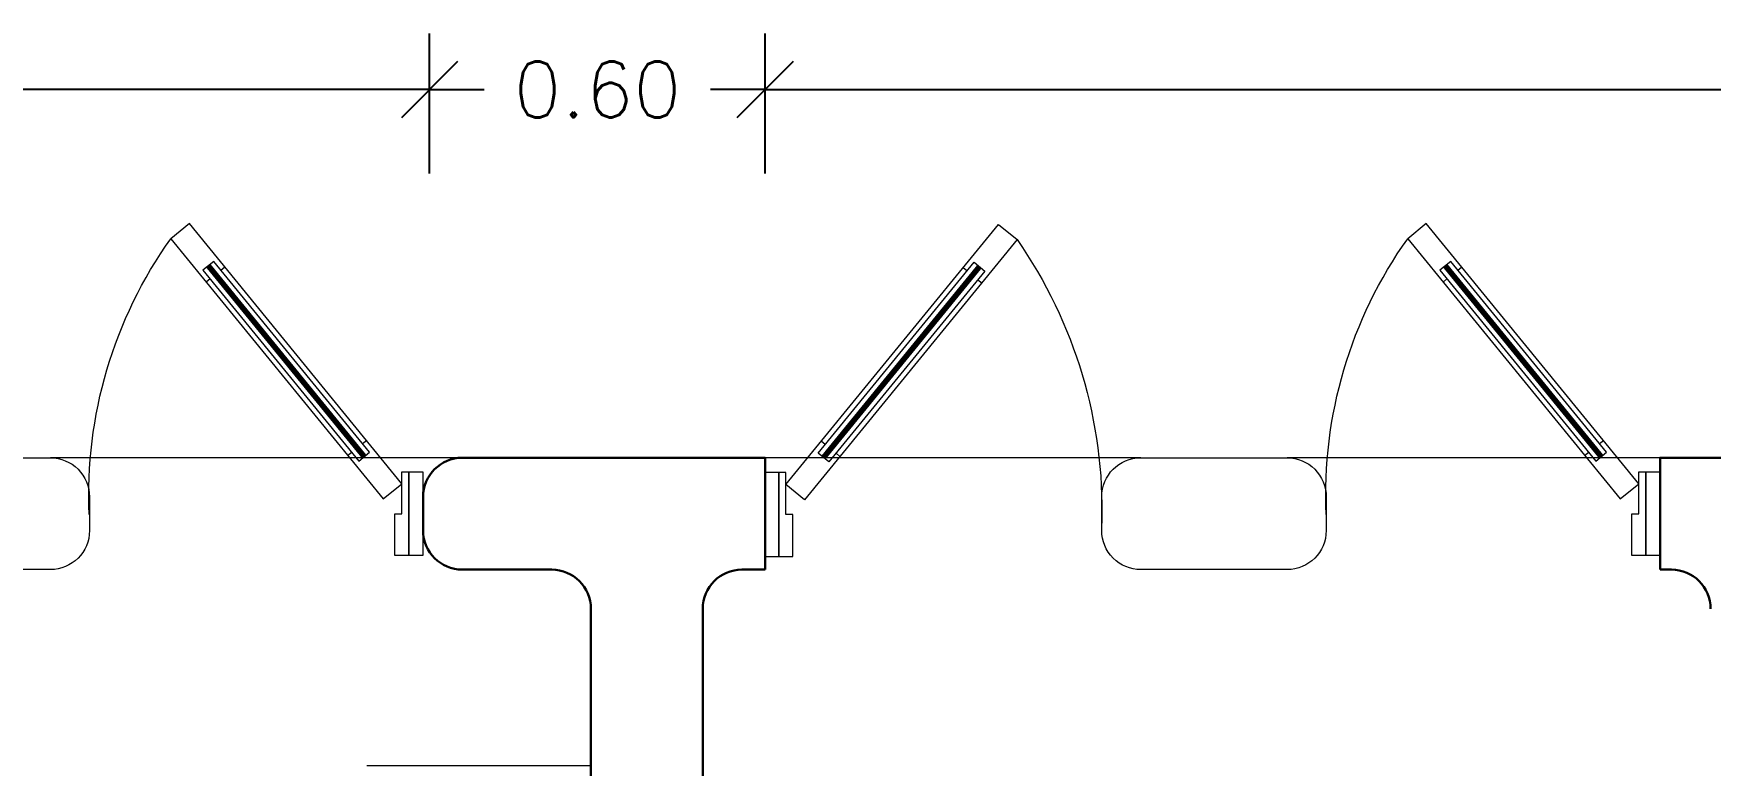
# Model space of a CAD drawing. Header units: metres. Extents: x -44 to 358, y -246 to 48.
# Drawn here: x 31.846 to 34.844, y -65.595 to -64.287 of the extents above; entities that cross this region are included whole.
import ezdxf

# ---------------------------------------------------------------- set-up
doc = ezdxf.new("R2010")
doc.units = ezdxf.units.M
doc.header["$LTSCALE"] = 0.3
doc.header["$PDMODE"] = 3
for name, color, linetype, lineweight in [('A-DOOR', 7, 'Continuous', 5), ('A-WALL', 7, 'Continuous', 30), ('baños', 141, 'Continuous', 0), ('piscina', 7, 'Continuous', 0), ('piso', 251, 'Continuous', 18)]:
    doc.layers.add(name, color=color, linetype=linetype, lineweight=lineweight)
doc.layers.add('ACERO', color=5, linetype='Continuous')
doc.styles.add('SMPLEX', font='simplex.shx')
doc.dimstyles.new('DIM-50', dxfattribs={"dimscale": 0.5, "dimtxt": 0.2, "dimasz": 0.2, "dimexe": 0.2, "dimexo": 0.2, "dimgap": 0.1, "dimtad": 0, "dimtih": 1, "dimtoh": 1, "dimzin": 0, "dimdsep": 46, "dimtxsty": 'SMPLEX', "dimblk1": 'OBLIQUE', "dimblk2": 'OBLIQUE', "dimsah": 1, "dimcen": 0.2, "dimclrd": 4, "dimclre": 4, "dimclrt": 4, "dimadec": 0, "dimazin": 0, "dimtfac": 1, "dimtmove": 0, "dimatfit": 3, "dimldrblk": 'OPEN30', "dimfxl": 0.3, "dimfxlon": 1, "dimtfill": 1, "dimtolj": 1, "dimtzin": 0, "dimarcsym": 0})

# ---------------------------------------------------------------- blocks, each defined once
blk = doc.blocks.new('_OBLIQUE')
at = {"color": 0, "linetype": 'ByBlock'}
blk.add_line((-0.5, -0.5), (0.5, 0.5), dxfattribs=at)
blk = doc.blocks.new('*D1052')
at = {"layer": 'ACERO', "color": 4, "lineweight": -2, "ltscale": 0.2, "transparency": 16777216}
for p, q in [((27.192, -64.5372), (27.192, -64.2872)), ((32.5543, -64.5372), (32.5543, -64.2872)), ((27.192, -64.3872), (29.6731, -64.3872)), ((32.5543, -64.3872), (30.0731, -64.3872))]:
    blk.add_line(p, q, dxfattribs=at)
at = {"layer": 'DEFPOINTS', "color": 0, "ltscale": 0.2, "transparency": 16777216}
for p in [(32.5543, -64.3872), (27.192, -65.0454), (32.5543, -65.0454)]:
    blk.add_point(p, dxfattribs=at)
at = {"layer": 'ACERO', "color": 4, "lineweight": -2, "ltscale": 0.2, "transparency": 16777216, "xscale": 0.1, "yscale": 0.1, "zscale": 0.1, "rotation": 180}
blk.add_blockref('_OBLIQUE', (27.192, -64.3872), dxfattribs=at)
at = {"layer": 'ACERO', "color": 4, "lineweight": -2, "ltscale": 0.2, "transparency": 16777216, "xscale": 0.1, "yscale": 0.1, "zscale": 0.1}
blk.add_blockref('_OBLIQUE', (32.5543, -64.3872), dxfattribs=at)
at = {"layer": 'ACERO', "color": 4, "ltscale": 0.2, "transparency": 16777216, "insert": (29.8731, -64.3872), "char_height": 0.1, "attachment_point": 5, "style": 'SMPLEX', "bg_fill": 3, "box_fill_scale": 1.1, "bg_fill_color": 256, "bg_fill_true_color": 13158600, "bg_fill_transparency": 0}
blk.add_mtext('\\A1;5.36', dxfattribs=at)
blk = doc.blocks.new('_Open30')
at = {"color": 0, "lineweight": -2}
for p, q in [((-1, 0.268), (0, 0)), ((0, 0), (-1, -0.268)), ((0, 0), (-1, 0))]:
    blk.add_line(p, q, dxfattribs=at)
blk = doc.blocks.new('*D1053')
at = {"layer": 'ACERO', "color": 4, "lineweight": -2, "ltscale": 0.2, "transparency": 16777216}
for p, q in [((32.5543, -64.5372), (32.5543, -64.2872)), ((33.1543, -64.5372), (33.1543, -64.2872)), ((32.5543, -64.3872), (32.6519, -64.3872)), ((33.1543, -64.3872), (33.0567, -64.3872))]:
    blk.add_line(p, q, dxfattribs=at)
at = {"layer": 'DEFPOINTS', "color": 0, "ltscale": 0.2, "transparency": 16777216}
for p in [(33.1543, -64.3872), (32.5543, -65.0454), (33.1543, -65.0454)]:
    blk.add_point(p, dxfattribs=at)
at = {"layer": 'ACERO', "color": 4, "lineweight": -2, "ltscale": 0.2, "transparency": 16777216, "xscale": 0.1, "yscale": 0.1, "zscale": 0.1, "rotation": 180}
blk.add_blockref('_OBLIQUE', (32.5543, -64.3872), dxfattribs=at)
at = {"layer": 'ACERO', "color": 4, "lineweight": -2, "ltscale": 0.2, "transparency": 16777216, "xscale": 0.1, "yscale": 0.1, "zscale": 0.1}
blk.add_blockref('_OBLIQUE', (33.1543, -64.3872), dxfattribs=at)
at = {"layer": 'ACERO', "color": 4, "ltscale": 0.2, "transparency": 16777216, "insert": (32.8543, -64.3872), "char_height": 0.1, "attachment_point": 5, "style": 'SMPLEX', "bg_fill": 3, "box_fill_scale": 1.1, "bg_fill_color": 256, "bg_fill_true_color": 13158600, "bg_fill_transparency": 0}
blk.add_mtext('\\A1;0.60', dxfattribs=at)
blk = doc.blocks.new('*D1054')
at = {"layer": 'ACERO', "color": 4, "lineweight": -2, "ltscale": 0.2, "transparency": 16777216}
for p, q in [((33.1543, -64.5372), (33.1543, -64.2872)), ((41.692, -64.5372), (41.692, -64.2872)), ((33.1543, -64.3872), (37.2184, -64.3872)), ((41.692, -64.3872), (37.6279, -64.3872))]:
    blk.add_line(p, q, dxfattribs=at)
at = {"layer": 'DEFPOINTS', "color": 0, "ltscale": 0.2, "transparency": 16777216}
for p in [(41.692, -64.3872), (33.1543, -65.0454), (41.692, -65.0454)]:
    blk.add_point(p, dxfattribs=at)
at = {"layer": 'ACERO', "color": 4, "lineweight": -2, "ltscale": 0.2, "transparency": 16777216, "xscale": 0.1, "yscale": 0.1, "zscale": 0.1, "rotation": 180}
blk.add_blockref('_OBLIQUE', (33.1543, -64.3872), dxfattribs=at)
at = {"layer": 'ACERO', "color": 4, "lineweight": -2, "ltscale": 0.2, "transparency": 16777216, "xscale": 0.1, "yscale": 0.1, "zscale": 0.1}
blk.add_blockref('_OBLIQUE', (41.692, -64.3872), dxfattribs=at)
at = {"layer": 'ACERO', "color": 4, "ltscale": 0.2, "transparency": 16777216, "insert": (37.4231, -64.3872), "char_height": 0.1, "attachment_point": 5, "style": 'SMPLEX', "bg_fill": 3, "box_fill_scale": 1.1, "bg_fill_color": 256, "bg_fill_true_color": 13158600, "bg_fill_transparency": 0}
blk.add_mtext('\\A1;8.54', dxfattribs=at)

msp = doc.modelspace()

# ---------------------------------------------------------------- linework, layer by layer
at = {"layer": 'A-DOOR', "color": 7, "true_color": 0xffffff, "extrusion": (0, 0, -1)}
for p, q in [((32.1809055, -64.7098739), (32.1878708, -64.7041838)), ((34.3926067, -64.7098739), (34.3995721, -64.7041838)), ((32.1615447, -64.7256903), (32.1545794, -64.7313805)), ((33.5149718, -64.7114274), (33.5080064, -64.7057373)), ((33.5343326, -64.7272438), (33.5412978, -64.732934)), ((34.373246, -64.7256903), (34.3662807, -64.7313805)), ((32.4343421, -65.0201051), (32.4413073, -65.014415)), ((33.2615352, -65.0216587), (33.25457, -65.0159685)), ((34.6460433, -65.0201051), (34.6530086, -65.014415)), ((32.4149812, -65.0359215), (32.4080159, -65.0416117)), ((33.2808961, -65.037475), (33.2878614, -65.0431652)), ((34.6266825, -65.0359215), (34.6197172, -65.0416117))]:
    msp.add_line(p, q, dxfattribs=at)
for points in [[(-32.5045729, -65.0918582), (-32.1246052, -64.6267405), (-32.0913138, -64.6539372), (-32.4712815, -65.1190549)], [(-33.1913044, -65.0934118), (-33.571272, -64.628294), (-33.6045635, -64.6554907), (-33.2245958, -65.1206085)], [(-34.7162742, -65.0918582), (-34.3363065, -64.6267405), (-34.3030151, -64.6539372), (-34.6829828, -65.1190549)], [(-32.1488916, -64.7102017), (-32.4276344, -65.0514102), (-32.4469952, -65.0355938), (-32.1682524, -64.6943852)], [(-33.5469856, -64.7117552), (-33.2682429, -65.0529637), (-33.2488821, -65.0371474), (-33.5276248, -64.6959387)], [(-34.3605929, -64.7102017), (-34.6393357, -65.0514102), (-34.6586965, -65.0355938), (-34.3799537, -64.6943852)]]:
    msp.add_lwpolyline(points, close=True, dxfattribs=at)
at = {"layer": 'A-DOOR', "color": 7, "true_color": 0xffffff}
for points in [[(31.6146559, -65.0454285), (31.8760651, -65.0454285, -0.414213587), (31.9460651, -65.1154285), (31.9460651, -65.1754283, -0.414213537), (31.8760651, -65.2454283), (31.6146559, -65.2454283, -0.414213587), (31.5446559, -65.1754283), (31.5446559, -65.1154285, -0.414213537)], [(33.8259011, -65.0454287), (34.0873102, -65.0454287, -0.414213587), (34.1573102, -65.1154287), (34.1573102, -65.1754285, -0.414213537), (34.0873102, -65.2454285), (33.8259011, -65.2454285, -0.414213587), (33.7559011, -65.1754285), (33.7559011, -65.1154287, -0.414213537)]]:
    msp.add_lwpolyline(points, format="xyb", close=True, dxfattribs=at)
for points in [[(32.4920471, -65.2204286), (32.4920471, -65.1454286), (32.5045729, -65.1454286), (32.5045729, -65.0704286), (32.5170729, -65.0704286), (32.5170729, -65.2204286)], [(32.5170729, -65.0704286), (32.5420471, -65.0704286), (32.5420471, -65.2204286), (32.5170729, -65.2204286)], [(33.1788044, -65.0719822), (33.1538302, -65.0719822), (33.1538302, -65.2219822), (33.1788044, -65.2219822)], [(33.2038302, -65.2219822), (33.2038302, -65.1469822), (33.1913044, -65.1469822), (33.1913044, -65.0719822), (33.1788044, -65.0719822), (33.1788044, -65.2219822)], [(34.7037484, -65.2204286), (34.7037484, -65.1454286), (34.7162742, -65.1454286), (34.7162742, -65.0704286), (34.7287742, -65.0704286), (34.7287742, -65.2204286)], [(34.7287742, -65.0704286), (34.7537484, -65.0704286), (34.7537484, -65.2204286), (34.7287742, -65.2204286)]]:
    msp.add_lwpolyline(points, close=True, dxfattribs=at)
at = {"layer": 'A-DOOR', "color": 7, "true_color": 0xffffff, "extrusion": (0, 0, -1)}
for centre, radius, start, end in [((-32.7348997, -65.1121818), 0.7900575, 357.475423, 35.4515467), ((-32.9121368, -65.1382545), 0.8441064, 145.1155625, 181.6312765), ((-34.946601, -65.1121818), 0.7900575, 357.475423, 35.4515467)]:
    msp.add_arc(centre, radius, start, end, dxfattribs=at)
at = {"layer": 'A-WALL', "color": 7, "true_color": 0xffffff}
for p, q in [((32.612585, -65.0454286), (33.1542863, -65.0454286)), ((33.1542863, -65.2454286), (33.1542863, -65.0454286)), ((34.7537484, -65.0454286), (35.9438961, -65.0454286)), ((34.7542045, -65.2454286), (34.7542045, -65.0454286)), ((32.542585, -65.1754286), (32.542585, -65.1154286)), ((32.612585, -65.2454286), (32.772585, -65.2454286)), ((33.112585, -65.2454286), (33.1542045, -65.2454286)), ((34.7746073, -65.2454286), (34.7542863, -65.2454286)), ((32.842585, -65.3154286), (32.842585, -67.5004286)), ((33.042585, -65.3154286), (33.042585, -68.8004286))]:
    msp.add_line(p, q, dxfattribs=at)
for centre, start, end in [((32.612585, -65.1154286), 90, 180), ((32.612585, -65.1754286), 180, 270), ((32.772585, -65.3154286), 0, 90), ((33.112585, -65.3154286), 90.0000027, 180), ((34.7746073, -65.3154286), 360, 90)]:
    msp.add_arc(centre, 0.07, start, end, dxfattribs=at)
at = {"layer": 'baños', "color": 7, "true_color": 0xffffff}
msp.add_line((32.4421289, -65.5954286), (32.8421289, -65.5954286), dxfattribs=at)
at = {"layer": 'piscina', "color": 7, "true_color": 0xffffff, "extrusion": (0, 0, -1), "const_width": 0.01}
for points in [[(-32.158572, -64.7022935), (-32.4373148, -65.0435019)], [(-33.5373052, -64.703847), (-33.2585625, -65.0450555)], [(-34.3702733, -64.7022935), (-34.6490161, -65.0435019)]]:
    msp.add_lwpolyline(points, dxfattribs=at)
at = {"layer": 'piso', "color": 7, "true_color": 0xffffff}
for p, q in [((32.612585, -65.0454286), (31.8760651, -65.0454285)), ((33.8259011, -65.0454287), (33.1538302, -65.0454288)), ((34.7537484, -65.0454286), (34.0873102, -65.0454287))]:
    msp.add_line(p, q, dxfattribs=at)

# ---------------------------------------------------------------- next in the draw order: dimensions: what is measured, and where the dimension line sits
at = {"layer": 'ACERO', "ltscale": 0.2}
dim = msp.add_linear_dim(base=(32.5542863, -64.3872052), p1=(27.191985, -65.0454286), p2=(32.5542863, -65.0454286), dimstyle='DIM-50', dxfattribs=at)
dim.commit()
dim.dimension.update_dxf_attribs({"geometry": '*D1052', "text_midpoint": (29.8731356, -64.3872052)})

# ---------------------------------------------------------------- next in the draw order: dimensions: what is measured, and where the dimension line sits
dim = msp.add_linear_dim(base=(33.1542863, -64.3872052), p1=(32.5542863, -65.0454286), p2=(33.1542863, -65.0454286), dimstyle='DIM-50', override={"dimtmove": 1}, dxfattribs=at)
dim.commit()
dim.dimension.update_dxf_attribs({"geometry": '*D1053', "text_midpoint": (32.8542863, -64.3872052)})

# ---------------------------------------------------------------- next in the draw order: dimensions: what is measured, and where the dimension line sits
dim = msp.add_linear_dim(base=(41.691985, -64.3872052), p1=(33.1542863, -65.0454286), p2=(41.691985, -65.0454286), dimstyle='DIM-50', override={"dimtmove": 1}, dxfattribs=at)
dim.commit()
dim.dimension.update_dxf_attribs({"geometry": '*D1054', "text_midpoint": (37.4231356, -64.3872052)})

doc.saveas('drawing.dxf')
